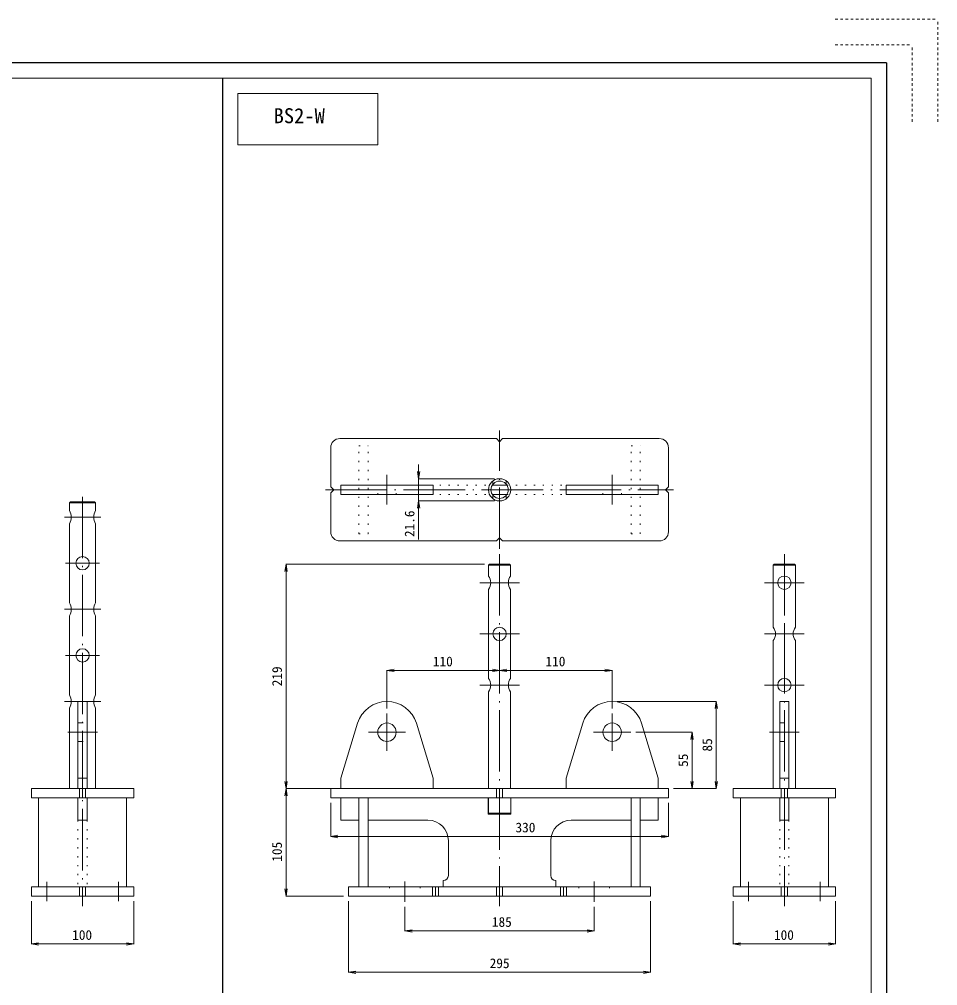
# Model space of a CAD drawing. Units: millimetres at full size, sheet at 1:5. Extents: x -1929 to 1929, y -742 to 742.
# Drawn here: x -726 to 171, y -201 to 742 of the extents above; entities that cross this region are included whole.
import ezdxf
from ezdxf.enums import TextEntityAlignment as Align

# ---------------------------------------------------------------- set-up
doc = ezdxf.new("R2010")
doc.units = ezdxf.units.MM
doc.header["$LTSCALE"] = 5
for name, pattern in [('CHAIN', [18.5, 12, -1.5, 3.5, -1.5]), ('DOTTED', [1.75, 0.25, -1.5]), ('LONG_DASHED_DOTTED', [15.25, 12, -1.5, 0.25, -1.5]), ('USER1', [2, 1, -1]), ('USER2', [1, 0.5, -0.5])]:
    doc.linetypes.add(name, pattern=pattern)
for name, color, linetype, lineweight in [('0-0_中心線等', 4, 'LONG_DASHED_DOTTED', 13), ('0-1_all', 2, 'Continuous', 13), ('0-2_非印刷', 3, 'USER2', 18), ('0-3_寸法', 4, 'Continuous', 9)]:
    doc.layers.add(name, color=color, linetype=linetype, lineweight=lineweight)
doc.styles.add('ＭＳ ゴシック', font='')
doc.styles.get('ＭＳ ゴシック').set_extended_font_data('MS Gothic')

msp = doc.modelspace()

# ---------------------------------------------------------------- linework, layer by layer
at = {"layer": '0-0_中心線等'}
for p, q in [((-256.997, 225.211), (-256.997, 340.792)), ((-366.997, 297.502), (-366.997, 268.502)), ((-146.997, 297.502), (-146.997, 268.502)), ((-664.411, 276.262), (-664.411, -123.738)), ((-426.997, 283.002), (-86.997, 283.002)), ((-256.997, 220.262), (-256.997, -123.738)), ((21.237, 220.262), (21.237, -123.738)), ((-366.997, 64.421), (-366.997, 28.102)), ((-146.997, 64.421), (-146.997, 28.102)), ((-678.911, 46.261), (-649.911, 46.261)), ((-348.838, 46.262), (-385.157, 46.262)), ((-165.157, 46.262), (-128.838, 46.262)), ((6.737, 46.261), (35.737, 46.261)), ((-699.411, -99.738), (-699.411, -118.738)), ((-629.411, -99.738), (-629.411, -118.738)), ((-349.497, -119.325), (-349.497, -99.657)), ((-164.497, -99.657), (-164.497, -119.325)), ((-13.763, -99.738), (-13.763, -118.738)), ((56.237, -99.738), (56.237, -118.738))]:
    msp.add_line(p, q, dxfattribs=at)
at = {"layer": '0-0_中心線等', "linetype": 'CHAIN'}
for p, q in [((-646.711, 256.262), (-682.111, 256.262)), ((-647.911, 211.262), (-680.911, 211.262)), ((-646.711, 166.262), (-682.111, 166.262)), ((-647.911, 121.262), (-680.911, 121.262)), ((-646.711, 76.262), (-682.111, 76.262))]:
    msp.add_line(p, q, dxfattribs=at)
at = {"layer": '0-0_中心線等', "linetype": 'CHAIN', "lineweight": 18}
for p, q in [((-276.422, 192.262), (-237.572, 192.262)), ((1.812, 192.262), (40.662, 192.262)), ((-276.422, 142.262), (-237.572, 142.262)), ((1.812, 142.262), (40.662, 142.262)), ((-276.422, 92.262), (-237.572, 92.262)), ((1.812, 92.262), (40.662, 92.262))]:
    msp.add_line(p, q, dxfattribs=at)
at = {"layer": '0-1_all', "lineweight": 25}
msp.add_line((121.03, 700), (-1878.97, 700), dxfattribs=at)
at = {"layer": '0-1_all', "color": 4, "lineweight": 18}
for q in [(-1863.97, 685), (106.03, -599.289)]:
    msp.add_line((106.03, 685), q, dxfattribs=at)
at = {"layer": '0-1_all', "color": 7, "lineweight": 25}
msp.add_line((-527.755, 685), (-527.755, -599.289), dxfattribs=at)
at = {"layer": '0-1_all', "color": 7}
msp.add_line((-512.755, 670), (-512.755, 620), dxfattribs=at)
at = {"layer": '0-1_all'}
for p, q in [((-412.997, 333.002), (-259.997, 333.002)), ((-256.997, 330.002), (-259.997, 333.002)), ((-253.997, 333.002), (-256.997, 330.002)), ((-253.997, 333.002), (-100.997, 333.002)), ((-421.997, 286.002), (-421.997, 324.002)), ((-91.997, 286.002), (-91.997, 324.002)), ((-91.997, 286.002), (-94.997, 283.002)), ((-421.997, 242.002), (-421.997, 280.002)), ((-321.997, 278.502), (-411.997, 278.502)), ((-191.997, 278.502), (-101.997, 278.502)), ((-94.997, 283.002), (-91.997, 280.002)), ((-91.997, 242.002), (-91.997, 280.002)), ((-256.997, 236.002), (-259.997, 233.002)), ((-253.997, 233.002), (-256.997, 236.002)), ((-412.997, 233.002), (-259.997, 233.002)), ((-253.997, 233.002), (-100.997, 233.002)), ((-668.911, 76.262), (-668.911, -8.738)), ((16.737, 76.262), (16.737, -8.738)), ((-668.911, 1.262), (-659.911, 1.262)), ((-411.997, -8.738), (-411.997, 1.262)), ((-321.997, 1.262), (-321.997, -8.738)), ((-191.997, 1.262), (-191.997, -8.738)), ((-101.997, -8.738), (-101.997, 1.262)), ((16.737, 1.262), (25.737, 1.262)), ((-714.411, -8.738), (-714.411, -17.738)), ((-714.411, -8.738), (-614.411, -8.738)), ((-667.411, -8.738), (-667.411, -17.738)), ((-664.411, -8.738), (-664.411, -17.738)), ((-661.411, -8.738), (-661.411, -17.738)), ((-614.411, -8.738), (-614.411, -17.738)), ((-259.997, -8.738), (-259.997, -17.738)), ((-256.997, -8.738), (-256.997, -17.738)), ((-253.997, -8.738), (-253.997, -17.738)), ((-28.763, -8.738), (-28.763, -17.738)), ((-28.763, -8.738), (71.237, -8.738)), ((18.237, -8.738), (18.237, -17.738)), ((21.237, -8.738), (21.237, -17.738)), ((24.237, -8.738), (24.237, -17.738)), ((71.237, -8.738), (71.237, -17.738)), ((-714.411, -17.738), (-614.411, -17.738)), ((-707.411, -104.738), (-707.411, -17.738)), ((-659.911, -17.738), (-659.911, -39.738)), ((-621.411, -104.738), (-621.411, -17.738)), ((-411.997, -39.738), (-411.997, -17.738)), ((-267.847, -17.738), (-267.847, -32.738)), ((-246.147, -17.738), (-246.147, -32.738)), ((-101.997, -39.738), (-101.997, -17.738)), ((-28.763, -17.738), (71.237, -17.738)), ((-21.763, -104.738), (-21.763, -17.738)), ((25.737, -17.738), (25.737, -39.738)), ((64.237, -104.738), (64.237, -17.738)), ((-714.411, -104.738), (-714.411, -113.738)), ((-714.411, -104.738), (-614.411, -104.738)), ((-667.411, -104.738), (-667.411, -113.738)), ((-664.411, -104.738), (-664.411, -113.738)), ((-661.411, -104.738), (-661.411, -113.738)), ((-614.411, -104.738), (-614.411, -113.738)), ((-28.763, -104.738), (-28.763, -113.738)), ((-28.763, -104.738), (71.237, -104.738)), ((18.237, -104.738), (18.237, -113.738)), ((21.237, -104.738), (21.237, -113.738)), ((24.237, -104.738), (24.237, -113.738)), ((71.237, -104.738), (71.237, -113.738)), ((-714.411, -113.738), (-614.411, -113.738)), ((-28.763, -113.738), (71.237, -113.738))]:
    msp.add_line(p, q, dxfattribs=at)
at = {"layer": '0-1_all', "linetype": 'DOTTED', "lineweight": 18}
for p, q in [((-385.497, 240.002), (-385.497, 326.002)), ((-128.497, 240.002), (-128.497, 326.002)), ((-128.497, 326.002), (-119.497, 326.002)), ((-385.497, 287.502), (-264.149, 287.502)), ((-375.997, 278.502), (-375.997, 287.502)), ((-357.997, 278.502), (-357.997, 287.502)), ((-249.845, 287.502), (-128.497, 287.502)), ((-155.997, 278.502), (-155.997, 287.502)), ((-137.997, 278.502), (-137.997, 287.502)), ((-385.497, 278.502), (-264.149, 278.502)), ((-249.845, 278.502), (-128.497, 278.502)), ((-394.497, 240.002), (-385.497, 240.002)), ((-668.911, -39.738), (-668.911, -104.738)), ((-659.911, -39.738), (-659.911, -104.738)), ((16.737, -39.738), (16.737, -104.738)), ((25.737, -39.738), (25.737, -104.738)), ((-364.497, -104.738), (-364.497, -113.738)), ((-334.497, -104.738), (-334.497, -113.738)), ((-179.497, -104.738), (-179.497, -113.738)), ((-149.497, -104.738), (-149.497, -113.738))]:
    msp.add_line(p, q, dxfattribs=at)
at = {"layer": '0-1_all', "lineweight": 18}
for p, q in [((-411.997, 287.502), (-411.997, 278.502)), ((-264.149, 287.502), (-249.845, 287.502)), ((-101.997, 287.502), (-101.997, 278.502)), ((-264.149, 278.502), (-249.845, 278.502)), ((-677.111, 270.262), (-651.711, 270.262)), ((-652.711, 271.262), (-651.711, 270.262)), ((-651.711, 262.762), (-651.711, 270.262)), ((-677.111, 172.762), (-677.111, 249.762)), ((-651.711, 172.762), (-651.711, 249.762)), ((-266.797, 210.262), (-267.797, 209.262)), ((-246.197, 209.262), (-267.797, 209.262)), ((-267.797, 198.762), (-267.797, 209.262)), ((-266.797, 210.262), (-247.197, 210.262)), ((-247.197, 210.262), (-246.197, 209.262)), ((-246.197, 198.762), (-246.197, 209.262)), ((11.437, 210.262), (10.437, 209.262)), ((32.037, 209.262), (10.437, 209.262)), ((10.437, 209.262), (10.437, 148.762)), ((11.437, 210.262), (31.037, 210.262)), ((31.037, 210.262), (32.037, 209.262)), ((32.037, 209.262), (32.037, 148.762)), ((-267.797, 98.762), (-267.797, 185.762)), ((-246.197, 98.762), (-246.197, 185.762)), ((-677.111, 82.762), (-677.111, 159.762)), ((-651.711, 82.762), (-651.711, 159.762)), ((10.437, 135.762), (10.437, -8.738)), ((32.037, 135.762), (32.037, -8.738)), ((-267.797, 85.762), (-267.797, -8.738)), ((-246.197, 85.762), (-246.197, -8.738)), ((-677.111, -8.738), (-677.111, 69.762)), ((-651.711, -8.738), (-651.711, 69.762)), ((-411.997, 1.262), (-395.706, 54.97)), ((-321.997, 1.262), (-338.289, 54.97)), ((-191.997, 1.262), (-175.706, 54.97)), ((-101.997, 1.262), (-118.289, 54.97)), ((-421.997, -8.738), (-421.997, -17.738)), ((-421.997, -8.738), (-91.997, -8.738)), ((-91.997, -8.738), (-91.997, -17.738)), ((-421.997, -17.738), (-91.997, -17.738)), ((-394.497, -17.738), (-394.497, -104.738)), ((-385.497, -17.738), (-385.497, -104.738)), ((-267.997, -33.738), (-267.997, -17.738)), ((-128.497, -17.738), (-128.497, -104.738)), ((-119.497, -17.738), (-119.497, -104.738)), ((-267.847, -32.738), (-246.147, -32.738)), ((-394.497, -39.738), (-411.997, -39.738)), ((-385.497, -39.738), (-326.997, -39.738)), ((-128.497, -39.738), (-186.997, -39.738)), ((-119.497, -39.738), (-101.997, -39.738)), ((-306.997, -59.738), (-306.997, -93.738)), ((-206.997, -59.738), (-206.997, -93.738)), ((-311.997, -98.738), (-311.997, -104.738)), ((-201.997, -98.738), (-201.997, -104.738)), ((-404.497, -104.738), (-404.497, -113.738)), ((-404.497, -104.738), (-109.497, -104.738)), ((-322.497, -113.738), (-322.497, -104.738)), ((-319.497, -113.738), (-319.497, -104.738)), ((-316.497, -113.738), (-316.497, -104.738)), ((-259.997, -113.738), (-259.997, -104.738)), ((-256.997, -113.738), (-256.997, -104.738)), ((-253.997, -113.738), (-253.997, -104.738)), ((-197.497, -113.738), (-197.497, -104.738)), ((-194.497, -113.738), (-194.497, -104.738)), ((-191.497, -113.738), (-191.497, -104.738)), ((-109.497, -104.738), (-109.497, -113.738)), ((-404.497, -113.738), (-109.497, -113.738))]:
    msp.add_line(p, q, dxfattribs=at)
at = {"layer": '0-1_all', "linetype": 'USER1'}
for p, q in [((-263.498, 288.401), (-263.498, 291.689)), ((-250.498, 288.401), (-250.498, 291.689)), ((-263.498, 274.314), (-263.498, 277.603)), ((-250.498, 274.314), (-250.498, 277.602)), ((-668.911, 55.261), (-659.911, 55.261)), ((16.737, 55.261), (25.737, 55.261)), ((-668.911, 37.261), (-659.911, 37.261)), ((16.737, 37.261), (25.737, 37.261))]:
    msp.add_line(p, q, dxfattribs=at)
at = {"layer": '0-1_all', "color": 4, "linetype": 'CHAIN', "lineweight": 18}
msp.add_line((21.237, 152.262), (21.237, 132.262), dxfattribs=at)
at = {"layer": '0-1_all', "lineweight": 25}
msp.add_lwpolyline([(121.03, 700), (121.03, -700), (-1878.97, -700)], dxfattribs=at)
at = {"layer": '0-1_all', "color": 7}
msp.add_lwpolyline([(-512.755, 670), (-375.909, 670), (-375.909, 620), (-512.755, 620)], dxfattribs=at)
at = {"layer": '0-1_all', "linetype": 'DOTTED', "lineweight": 18}
for points in [[(-394.497, 240.002), (-394.497, 326.002), (-385.497, 326.002)], [(-128.497, 240.002), (-119.497, 240.002), (-119.497, 326.002)]]:
    msp.add_lwpolyline(points, dxfattribs=at)
at = {"layer": '0-1_all'}
for points in [[(-421.997, 286.002), (-418.997, 283.002), (-421.997, 280.002)], [(-321.997, 278.502), (-321.997, 287.502), (-411.997, 287.502)], [(-191.997, 278.502), (-191.997, 287.502), (-101.997, 287.502)], [(-668.911, 76.262), (-659.911, 76.262), (-659.911, -8.738)], [(16.737, 76.262), (25.737, 76.262), (25.737, -8.738)], [(-668.911, -17.738), (-668.911, -39.738), (-659.911, -39.738)], [(16.737, -17.738), (16.737, -39.738), (25.737, -39.738)]]:
    msp.add_lwpolyline(points, dxfattribs=at)
at = {"layer": '0-1_all', "lineweight": 18}
for points in [[(-677.111, 262.762), (-677.111, 270.262), (-676.111, 271.262), (-652.711, 271.262)], [(-267.997, -33.738), (-245.997, -33.738), (-245.997, -17.738)]]:
    msp.add_lwpolyline(points, dxfattribs=at)
at = {"layer": '0-1_all'}
for centre, radius in [((-256.997, 283.002), 10.85), ((-256.997, 283.002), 8.45), ((-366.997, 46.261), 9), ((-146.997, 46.261), 9)]:
    msp.add_circle(centre, radius, dxfattribs=at)
at = {"layer": '0-1_all', "lineweight": 18}
for centre in [(-664.411, 211.262), (21.237, 192.262), (-256.997, 142.262), (-664.411, 121.262), (21.237, 92.262)]:
    msp.add_circle(centre, 6.5, dxfattribs=at)
at = {"layer": '0-1_all'}
for centre, start, end in [((-412.997, 324.002), 90, 180), ((-100.997, 324.002), 0, 90), ((-412.997, 242.002), 180, 270), ((-100.997, 242.002), 270, 0)]:
    msp.add_arc(centre, 9, start, end, dxfattribs=at)
at = {"layer": '0-1_all', "lineweight": 18}
for centre, radius, start, end in [((-688.98, 256.262), 13.533, 331.29355, 28.70645), ((-639.841, 256.262), 13.533, 151.29355, 208.70645), ((-276.422, 192.262), 10.8, 322.99736, 37.00264), ((-237.572, 192.262), 10.8, 142.99736, 217.00264), ((-688.98, 166.262), 13.533, 331.29355, 28.70645), ((-639.841, 166.262), 13.533, 151.29355, 208.70645), ((1.812, 142.262), 10.8, 322.99736, 37.00264), ((40.662, 142.262), 10.8, 142.99736, 217.00264), ((-276.422, 92.262), 10.8, 322.99736, 37.00264), ((-237.572, 92.262), 10.8, 142.99736, 217.00264), ((-688.98, 76.262), 13.533, 331.29355, 28.70645), ((-639.841, 76.262), 13.533, 151.29355, 208.70645), ((-366.997, 46.262), 30, 16.87449, 163.12551), ((-146.997, 46.262), 30, 16.87449, 163.12551), ((-326.997, -59.738), 20, 0, 90), ((-186.997, -59.738), 20, 90, 180), ((-311.997, -93.738), 5, 270, 0), ((-201.997, -93.738), 5, 180, 270)]:
    msp.add_arc(centre, radius, start, end, dxfattribs=at)
at = {"layer": '0-2_非印刷'}
for p, q in [((71.03, 742.5), (171.03, 742.5)), ((171.03, 642.5), (171.03, 742.5)), ((71.03, 717.5), (146.03, 717.5)), ((146.03, 642.5), (146.03, 717.5))]:
    msp.add_line(p, q, dxfattribs=at)
at = {"layer": '0-3_寸法'}
for p, q in [((-336.141, 293.852), (-337.308, 300.852)), ((-261.997, 293.852), (-336.321, 293.852)), ((-336.141, 293.852), (-334.974, 300.852)), ((-336.141, 272.152), (-337.308, 265.152)), ((-261.997, 272.152), (-336.321, 272.152)), ((-336.141, 272.152), (-334.974, 265.152)), ((-465.641, 210.262), (-466.808, 203.262)), ((-271.797, 210.262), (-465.821, 210.262)), ((-465.641, 210.262), (-464.474, 203.262)), ((-465.641, -8.738), (-465.641, 210.262)), ((-366.997, 106.573), (-359.997, 107.74)), ((-366.997, 69.421), (-366.997, 106.753)), ((-366.997, 106.573), (-359.997, 105.407)), ((-366.997, 106.573), (-256.997, 106.573)), ((-256.997, 106.573), (-263.997, 107.74)), ((-256.997, 106.573), (-263.997, 105.407)), ((-256.997, 106.573), (-249.997, 107.74)), ((-256.997, 97.262), (-256.997, 106.753)), ((-256.997, 97.262), (-256.997, 106.753)), ((-256.997, 106.573), (-249.997, 105.407)), ((-256.997, 106.573), (-146.997, 106.573)), ((-146.997, 106.573), (-153.997, 107.74)), ((-146.997, 106.573), (-153.997, 105.407)), ((-146.997, 69.421), (-146.997, 106.753)), ((-141.997, 76.262), (-45.125, 76.262)), ((-45.305, 76.262), (-46.471, 69.262)), ((-45.305, 76.262), (-44.138, 69.262)), ((-45.305, -8.738), (-45.305, 76.262)), ((-123.838, 46.262), (-68.706, 46.262)), ((-68.886, 46.262), (-70.052, 39.262)), ((-68.886, 46.262), (-67.719, 39.262)), ((-68.886, -8.738), (-68.886, 46.262)), ((-465.641, -8.738), (-466.808, -1.738)), ((-465.641, -8.738), (-466.808, -15.738)), ((-409.497, -8.738), (-465.821, -8.738)), ((-426.997, -8.738), (-465.821, -8.738)), ((-465.641, -8.738), (-464.474, -1.738)), ((-465.641, -8.738), (-464.474, -15.738)), ((-465.641, -113.738), (-465.641, -8.738)), ((-86.997, -8.738), (-68.706, -8.738)), ((-86.997, -8.738), (-45.125, -8.738)), ((-68.886, -8.738), (-70.052, -1.738)), ((-68.886, -8.738), (-67.719, -1.738)), ((-45.305, -8.738), (-46.471, -1.738)), ((-45.305, -8.738), (-44.138, -1.738)), ((-421.997, -22.738), (-421.997, -55.775)), ((-91.997, -22.738), (-91.997, -55.775)), ((-421.997, -55.595), (-414.997, -54.428)), ((-421.997, -55.595), (-414.997, -56.761)), ((-421.997, -55.595), (-91.997, -55.595)), ((-91.997, -55.595), (-98.997, -54.428)), ((-91.997, -55.595), (-98.997, -56.761)), ((-465.641, -113.738), (-466.808, -106.738)), ((-465.641, -113.738), (-464.474, -106.738)), ((-714.411, -118.738), (-714.411, -160.775)), ((-614.411, -118.738), (-614.411, -160.775)), ((-409.497, -113.738), (-465.821, -113.738)), ((-404.497, -118.738), (-404.497, -188.373)), ((-109.497, -118.738), (-109.497, -188.373)), ((-28.763, -118.738), (-28.763, -160.775)), ((71.237, -118.738), (71.237, -160.775)), ((-349.497, -124.325), (-349.497, -148.044)), ((-164.497, -124.325), (-164.497, -148.044)), ((-349.497, -147.864), (-342.497, -146.697)), ((-349.497, -147.864), (-342.497, -149.03)), ((-349.497, -147.864), (-164.497, -147.864)), ((-164.497, -147.864), (-171.497, -146.697)), ((-164.497, -147.864), (-171.497, -149.03)), ((-714.411, -160.595), (-707.411, -159.428)), ((-614.411, -160.595), (-621.411, -159.428)), ((-28.763, -160.595), (-21.763, -159.428)), ((71.237, -160.595), (64.237, -159.428)), ((-714.411, -160.595), (-707.411, -161.761)), ((-714.411, -160.595), (-614.411, -160.595)), ((-614.411, -160.595), (-621.411, -161.761)), ((-28.763, -160.595), (-21.763, -161.761)), ((-28.763, -160.595), (71.237, -160.595)), ((71.237, -160.595), (64.237, -161.761)), ((-404.497, -188.193), (-397.497, -187.026)), ((-404.497, -188.193), (-397.497, -189.359)), ((-404.497, -188.193), (-109.497, -188.193)), ((-109.497, -188.193), (-116.497, -187.026)), ((-109.497, -188.193), (-116.497, -189.359))]:
    msp.add_line(p, q, dxfattribs=at)
msp.add_lwpolyline([(-336.141, 307.852), (-336.141, 293.852), (-336.141, 272.152), (-336.141, 234.482)], dxfattribs=at)

# ---------------------------------------------------------------- texts
at = {"layer": '0-1_all', "color": 7, "style": 'ＭＳ ゴシック'}
msp.add_text('BS2-W', height=14.71, dxfattribs=at).set_placement((-477.755, 636.602), align=Align.BOTTOM_LEFT)
at = {"layer": '0-3_寸法', "style": 'ＭＳ ゴシック'}
for s, p in [('21.6', (-337.314, 236.864)), ('219', (-466.814, 91.086)), ('85', (-46.478, 27.365)), ('55', (-70.059, 12.364)), ('105', (-466.814, -80.242))]:
    msp.add_text(s, height=9.527, rotation=90, dxfattribs=at).set_placement(p, align=Align.BOTTOM_LEFT)
for s, p in [('110', (-322.13, 107.746)), ('110', (-212.13, 107.746)), ('330', (-241.442, -54.422)), ('185', (-264.489, -146.691)), ('100', (-674.543, -159.422)), ('100', (11.104, -159.422)), ('295', (-266.671, -187.02))]:
    msp.add_text(s, height=9.527, dxfattribs=at).set_placement(p, align=Align.BOTTOM_LEFT)

doc.saveas('drawing.dxf')
